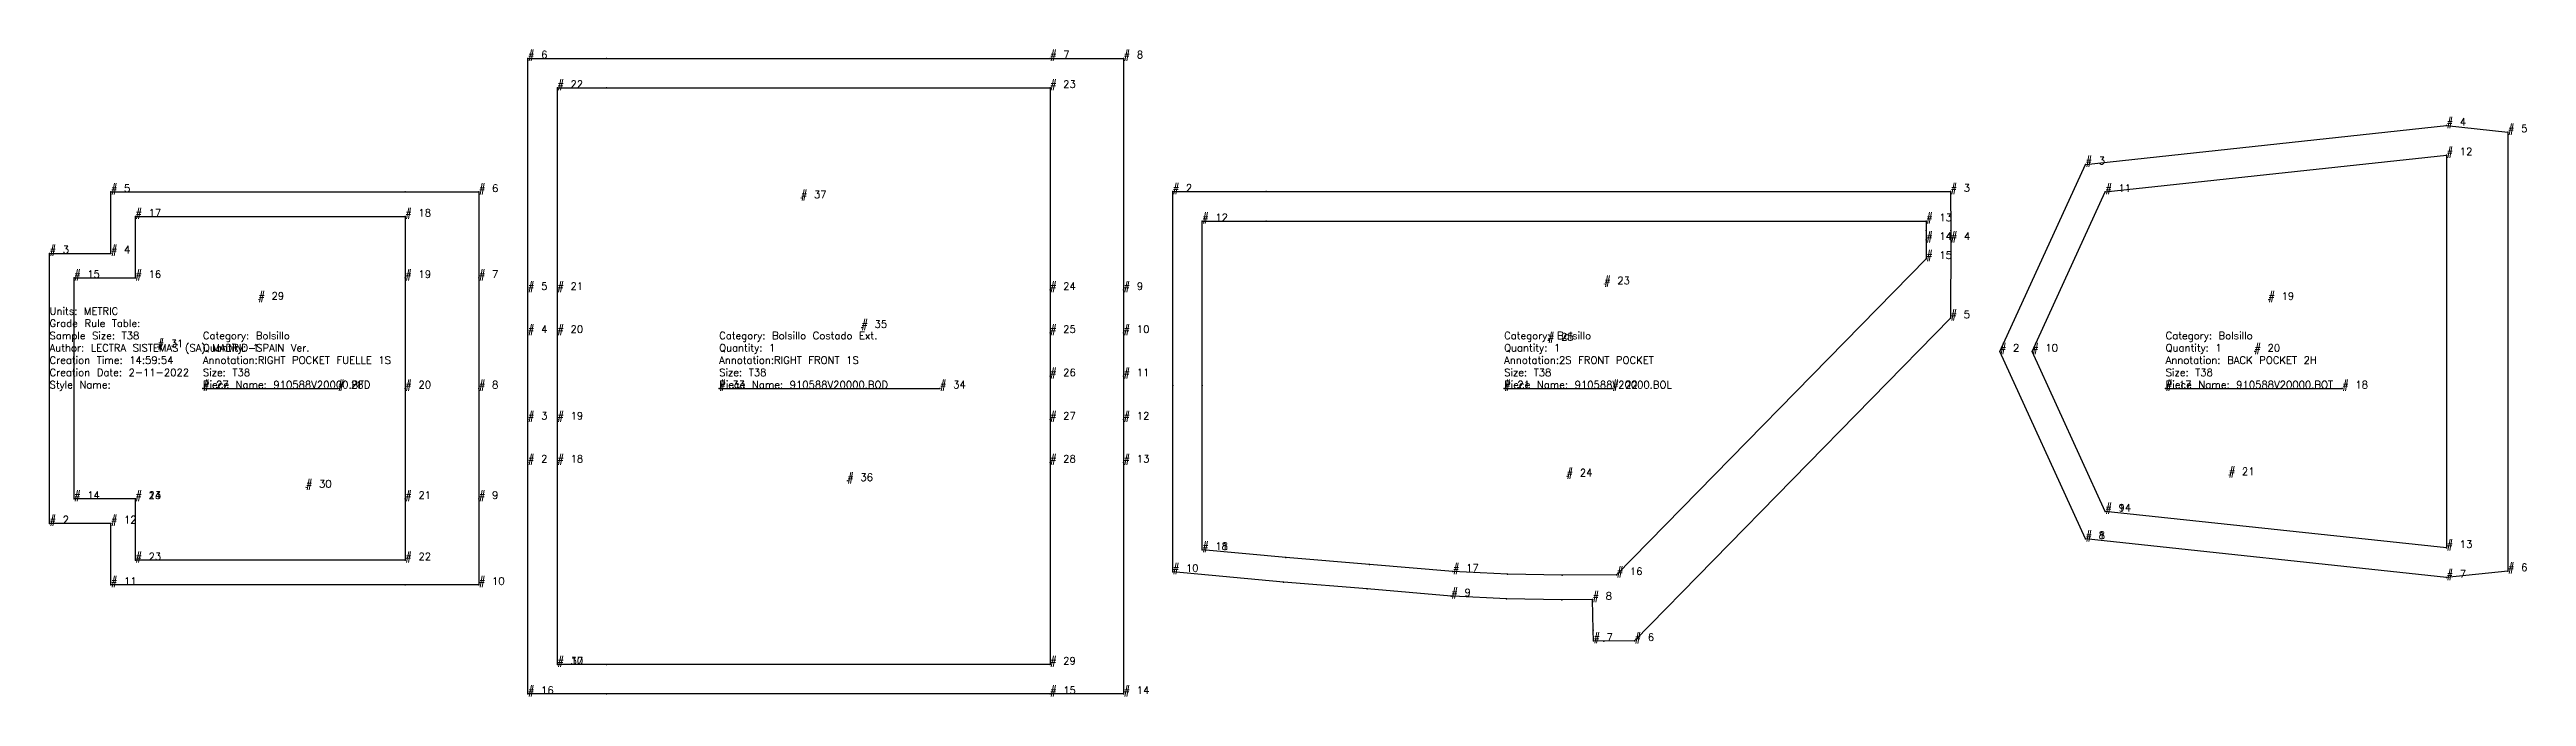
# Model space of a CAD drawing. Extents: x 0 to 8999, y -441 to 372.
# Drawn here: x 0 to 1010, y -126 to 138 of the extents above; entities that cross this region are included whole.
import ezdxf

# ---------------------------------------------------------------- set-up
doc = ezdxf.new("R2010")
doc.units = 0
for name, color, linetype in [('1', 7, 'CONTINUOUS'), ('14', 7, 'CONTINUOUS'), ('15', 7, 'CONTINUOUS'), ('2', 1, 'CONTINUOUS'), ('3', 2, 'CONTINUOUS'), ('4', 3, 'CONTINUOUS'), ('7', 5, 'CONTINUOUS')]:
    doc.layers.add(name, color=color, linetype=linetype)
doc.styles.get("Standard").update_dxf_attribs({"font": 'txt', "bigfont": '   '})

# ---------------------------------------------------------------- blocks, each defined once
blk = doc.blocks.new('910588V20000BFD')
at = {"layer": '1'}
blk.add_lwpolyline([(-37.5, -55), (-62.5, -55), (-62.5, 55), (-37.5, 55), (-37.5, 80), (82.5, 80), (112.5, 80), (112.5, 45), (112.5, 0), (112.5, -45), (112.5, -80), (82.5, -80), (-37.5, -80), (-37.5, -55)], close=True, dxfattribs=at)
at = {"layer": '14'}
blk.add_lwpolyline([(-27.5, -45), (-52.5, -45), (-52.5, 45), (-27.5, 45), (-27.5, 70), (82.5, 70), (82.5, 45), (82.5, 0), (82.5, -45), (82.5, -70), (-27.5, -70), (-27.5, -45)], close=True, dxfattribs=at)
at = {"layer": '2'}
for p in [(-37.5, 80), (112.5, 80), (-27.5, 70), (82.5, 70), (-62.5, 55), (-37.5, 55), (-52.5, 45), (-27.5, 45), (82.5, 45), (112.5, 45), (0, 0), (55, 0), (82.5, 0), (112.5, 0), (-52.5, -45), (-27.5, -45), (-27.5, -45), (82.5, -45), (112.5, -45), (-62.5, -55), (-37.5, -55), (-37.5, -55), (-27.5, -70), (82.5, -70), (-37.5, -80), (112.5, -80)]:
    blk.add_point(p, dxfattribs=at)
at = {"layer": '3'}
for p in [(82.5, 80), (82.5, -80)]:
    blk.add_point(p, dxfattribs=at)
at = {"layer": '4'}
for p in [(82.5, 80, 5), (82.5, 70, 5), (82.5, 45, 5), (112.5, 45, 5), (82.5, -45, 5), (112.5, -45, 5), (82.5, -70, 5), (82.5, -80, 5)]:
    blk.add_point(p, dxfattribs=at)
at = {"layer": '7'}
blk.add_line((0, 0), (55, 0), dxfattribs=at)
at = {"layer": '1'}
for s, p in [('# 5', (-37.5, 80)), ('# 6', (112.5, 80)), ('# 3', (-62.5, 55)), ('# 4', (-37.5, 55)), ('# 7', (112.5, 45)), ('Category: Bolsillo', (0, 20)), ('Annotation:RIGHT POCKET FUELLE 1S', (0, 10)), ('Quantity: 1', (0, 15)), ('Size: T38', (0, 5)), ('Piece Name: 910588V20000.BFD', (0, 0)), ('# 8', (112.5, 0)), ('# 9', (112.5, -45)), ('# 2', (-62.5, -55)), ('# 1', (-37.5, -55)), ('# 12', (-37.5, -55)), ('# 11', (-37.5, -80)), ('# 10', (112.5, -80))]:
    blk.add_text(s, height=3, dxfattribs=at).set_placement(p)
at = {"layer": '14'}
for s, p in [('# 17', (-27.5, 70)), ('# 18', (82.5, 70)), ('# 15', (-52.5, 45)), ('# 16', (-27.5, 45)), ('# 19', (82.5, 45)), ('# 20', (82.5, 0)), ('# 14', (-52.5, -45)), ('# 13', (-27.5, -45)), ('# 24', (-27.5, -45)), ('# 21', (82.5, -45)), ('# 23', (-27.5, -70)), ('# 22', (82.5, -70))]:
    blk.add_text(s, height=3, dxfattribs=at).set_placement(p)
at = {"layer": '15'}
for s, height, p in [('1 Piece', 0.143, (22.64, 36.136)), ('# 29', 3, (22.64, 36.136)), ('# 31', 3, (-18.46, 16.812)), ('Pocket', 0.167, (-18.46, 16.812)), ('Main Fabric', 0.091, (41.982, -40.406)), ('# 30', 3, (41.982, -40.406))]:
    blk.add_text(s, height=height, dxfattribs=at).set_placement(p)
at = {"layer": '7'}
for s, p in [('# 27', (0, 0)), ('# 28', (55, 0))]:
    blk.add_text(s, height=3, dxfattribs=at).set_placement(p)
blk = doc.blocks.new('910588V20000BOD')
at = {"layer": '1'}
blk.add_lwpolyline([(-77.951, -124.504), (-77.951, -30.184), (-77.951, -12.684), (-77.951, 22.62), (-77.951, 40.12), (-77.951, 134.44), (-45.951, 134.44), (134.879, 134.44), (164.879, 134.44), (164.879, 40.12), (164.879, 22.62), (164.879, 4.968), (164.879, -12.684), (164.879, -30.184), (164.879, -124.504), (134.879, -124.504), (-45.951, -124.504), (-77.951, -124.504)], close=True, dxfattribs=at)
at = {"layer": '14'}
blk.add_lwpolyline([(-65.951, -112.504), (-65.951, -30.184), (-65.951, -12.684), (-65.951, 22.62), (-65.951, 40.12), (-65.951, 122.44), (-45.951, 122.44), (134.879, 122.44), (134.879, 40.12), (134.879, 22.62), (134.879, 4.968), (134.879, -12.684), (134.879, -30.184), (134.879, -112.504), (-45.951, -112.504), (-65.951, -112.504)], close=True, dxfattribs=at)
at = {"layer": '2'}
for p in [(-77.951, 134.44), (134.879, 134.44), (164.879, 134.44), (-65.951, 122.44), (134.879, 122.44), (-77.951, 40.12), (-65.951, 40.12), (134.879, 40.12), (164.879, 40.12), (-77.951, 22.62), (-65.951, 22.62), (134.879, 22.62), (164.879, 22.62), (0, 0), (90, 0), (134.879, 4.968), (164.879, 4.968), (-77.951, -12.684), (-65.951, -12.684), (134.879, -12.684), (164.879, -12.684), (-77.951, -30.184), (-65.951, -30.184), (134.879, -30.184), (164.879, -30.184), (-65.951, -112.504), (-65.951, -112.504), (134.879, -112.504), (-77.951, -124.504), (-77.951, -124.504), (134.879, -124.504), (164.879, -124.504)]:
    blk.add_point(p, dxfattribs=at)
at = {"layer": '3'}
for p in [(-45.951, 134.44), (-45.951, 122.44), (-45.951, -112.504), (-45.951, -124.504)]:
    blk.add_point(p, dxfattribs=at)
at = {"layer": '4'}
for p in [(134.879, 134.44, 5), (134.879, 122.44, 5), (-77.951, 40.12, 5), (-65.951, 40.12, 5), (134.879, 40.12, 5), (164.879, 40.12, 5), (-77.951, 22.62, 5), (-65.951, 22.62, 5), (134.879, 22.62, 5), (164.879, 22.62, 5), (-77.951, -12.684, 5), (-65.951, -12.684, 5), (134.879, -12.684, 5), (164.879, -12.684, 5), (-77.951, -30.184, 5), (-65.951, -30.184, 5), (134.879, -30.184, 5), (164.879, -30.184, 5), (134.879, -112.504, 5), (134.879, -124.504, 5)]:
    blk.add_point(p, dxfattribs=at)
at = {"layer": '7'}
blk.add_line((0, 0), (90, 0), dxfattribs=at)
at = {"layer": '1'}
for s, p in [('# 6', (-77.951, 134.44)), ('# 7', (134.879, 134.44)), ('# 8', (164.879, 134.44)), ('# 5', (-77.951, 40.12)), ('# 9', (164.879, 40.12)), ('# 4', (-77.951, 22.62)), ('Category: Bolsillo Costado Ext.', (0, 20)), ('# 10', (164.879, 22.62)), ('Annotation:RIGHT FRONT 1S', (0, 10)), ('Quantity: 1', (0, 15)), ('Size: T38', (0, 5)), ('Piece Name: 910588V20000.BOD', (0, 0)), ('# 11', (164.879, 4.968)), ('# 3', (-77.951, -12.684)), ('# 12', (164.879, -12.684)), ('# 2', (-77.951, -30.184)), ('# 13', (164.879, -30.184)), ('# 1', (-77.951, -124.504)), ('# 16', (-77.951, -124.504)), ('# 15', (134.879, -124.504)), ('# 14', (164.879, -124.504))]:
    blk.add_text(s, height=3, dxfattribs=at).set_placement(p)
at = {"layer": '14'}
for s, p in [('# 22', (-65.951, 122.44)), ('# 23', (134.879, 122.44)), ('# 21', (-65.951, 40.12)), ('# 24', (134.879, 40.12)), ('# 20', (-65.951, 22.62)), ('# 25', (134.879, 22.62)), ('# 26', (134.879, 4.968)), ('# 19', (-65.951, -12.684)), ('# 27', (134.879, -12.684)), ('# 18', (-65.951, -30.184)), ('# 28', (134.879, -30.184)), ('# 17', (-65.951, -112.504)), ('# 30', (-65.951, -112.504)), ('# 29', (134.879, -112.504))]:
    blk.add_text(s, height=3, dxfattribs=at).set_placement(p)
at = {"layer": '15'}
for s, height, p in [('# 37', 3, (33.274, 77.469)), ('1 Piece', 0.143, (33.274, 77.469)), ('Main Fabric', 0.091, (57.968, 24.683)), ('# 35', 3, (57.968, 24.683)), ('Pocket', 0.167, (52.214, -37.744)), ('# 36', 3, (52.214, -37.744))]:
    blk.add_text(s, height=height, dxfattribs=at).set_placement(p)
at = {"layer": '7'}
for s, p in [('# 33', (0, 0)), ('# 34', (90, 0))]:
    blk.add_text(s, height=3, dxfattribs=at).set_placement(p)
blk = doc.blocks.new('910588V20000BOL')
at = {"layer": '1'}
blk.add_lwpolyline([(-135.094, -74.705), (-135.094, 1.178), (-135.094, 80.135), (-96.974, 80.135), (181.98, 80.135), (182.053, 64.33), (182.059, 60.456), (181.961, 28.625), (53.19, -102.874), (40.701, -102.938), (36.417, -102.851), (36.24, -98.569), (36.042, -86.082), (23.554, -86.146), (1.044, -85.689), (-20.851, -84.659), (-21.517, -84.628), (-55.766, -81.659), (-89.896, -78.913), (-135.094, -74.705)], close=True, dxfattribs=at)
at = {"layer": '14'}
blk.add_lwpolyline([(-123.094, -65.779), (-123.094, 1.178), (-123.094, 68.135), (-96.974, 68.135), (172.035, 68.135), (172.053, 64.299), (172.059, 60.463), (172.035, 52.792), (45.884, -76.032), (23.63, -76.146), (1.379, -75.694), (-20.851, -74.652), (-54.932, -71.693), (-89.032, -68.95), (-123.094, -65.779)], close=True, dxfattribs=at)
at = {"layer": '2'}
for p in [(-135.094, 80.135), (181.98, 80.135), (-123.094, 68.135), (172.035, 68.135), (172.035, 52.792), (172.059, 60.463), (182.059, 60.456), (181.961, 28.625), (0, 0), (44.017, 0), (-123.094, -65.779), (-123.094, -65.779), (-135.094, -74.705), (-135.094, -74.705), (-20.851, -74.652), (45.884, -76.032), (-21.517, -84.628), (36.042, -86.082), (36.417, -102.851), (53.19, -102.874)]:
    blk.add_point(p, dxfattribs=at)
at = {"layer": '3'}
for p in [(-96.974, 80.135), (-96.974, 68.135), (172.053, 64.299), (182.053, 64.33), (-135.094, 1.178), (-123.094, 1.178), (-89.032, -68.95), (-89.896, -78.913), (-54.932, -71.693), (1.379, -75.694), (23.63, -76.146), (-55.766, -81.659), (-20.851, -84.659), (1.044, -85.689), (23.554, -86.146), (36.24, -98.569), (40.701, -102.938)]:
    blk.add_point(p, dxfattribs=at)
at = {"layer": '4'}
for p in [(172.059, 60.463, 5), (182.059, 60.456, 5), (-20.851, -74.652, 5), (-20.851, -84.659, 5), (36.042, -86.082, 5), (36.417, -102.851, 5)]:
    blk.add_point(p, dxfattribs=at)
at = {"layer": '7'}
blk.add_line((0, 0), (44.017, 0), dxfattribs=at)
at = {"layer": '1'}
for s, p in [('# 2', (-135.094, 80.135)), ('# 3', (181.98, 80.135)), ('# 4', (182.059, 60.456)), ('# 5', (181.961, 28.625)), ('Category: Bolsillo', (0, 20)), ('Annotation:2S FRONT POCKET', (0, 10)), ('Quantity: 1', (0, 15)), ('Size: T38', (0, 5)), ('Piece Name: 910588V20000.BOL', (0, 0)), ('# 1', (-135.094, -74.705)), ('# 10', (-135.094, -74.705)), ('# 9', (-21.517, -84.628)), ('# 8', (36.042, -86.082)), ('# 7', (36.417, -102.851)), ('# 6', (53.19, -102.874))]:
    blk.add_text(s, height=3, dxfattribs=at).set_placement(p)
at = {"layer": '14'}
for s, p in [('# 12', (-123.094, 68.135)), ('# 13', (172.035, 68.135)), ('# 14', (172.059, 60.463)), ('# 15', (172.035, 52.792)), ('# 11', (-123.094, -65.779)), ('# 18', (-123.094, -65.779)), ('# 17', (-20.851, -74.652)), ('# 16', (45.884, -76.032))]:
    blk.add_text(s, height=3, dxfattribs=at).set_placement(p)
at = {"layer": '15'}
for s, height, p in [('2 Pieces', 0.125, (40.76, 42.404)), ('# 23', 3, (40.76, 42.404)), ('# 25', 3, (17.857, 19.5)), ('Pocket', 0.167, (17.857, 19.5)), ('Main Fabric', 0.091, (25.491, -35.849)), ('# 24', 3, (25.491, -35.849))]:
    blk.add_text(s, height=height, dxfattribs=at).set_placement(p)
at = {"layer": '7'}
for s, p in [('# 21', (0, 0)), ('# 22', (44.017, 0))]:
    blk.add_text(s, height=3, dxfattribs=at).set_placement(p)
blk = doc.blocks.new('910588V20000BOT')
at = {"layer": '1'}
blk.add_lwpolyline([(-32.666, -61.331), (-67.607, 14.962), (-32.666, 91.254), (114.517, 107.018), (139.517, 104.34), (139.516, -74.418), (114.516, -77.096), (-32.666, -61.331)], close=True, dxfattribs=at)
at = {"layer": '14'}
blk.add_lwpolyline([(-24.599, -50.126), (-54.409, 14.962), (-24.599, 80.049), (114.517, 94.949), (114.516, -65.027), (-24.599, -50.126)], close=True, dxfattribs=at)
at = {"layer": '2'}
for p in [(114.517, 107.018), (139.517, 104.34), (-32.666, 91.254), (114.517, 94.949), (-24.599, 80.049), (-67.607, 14.962), (-54.409, 14.962), (0, 0), (71.983, 0), (-24.599, -50.126), (-24.599, -50.126), (-32.666, -61.331), (-32.666, -61.331), (114.516, -65.027), (114.516, -77.096), (139.516, -74.418)]:
    blk.add_point(p, dxfattribs=at)
at = {"layer": '4'}
for p in [(114.517, 107.018, 5), (114.517, 94.949, 5), (114.516, -65.027, 5), (114.516, -77.096, 5)]:
    blk.add_point(p, dxfattribs=at)
at = {"layer": '7'}
blk.add_line((0, 0), (71.983, 0), dxfattribs=at)
at = {"layer": '1'}
for s, p in [('# 4', (114.517, 107.018)), ('# 5', (139.517, 104.34)), ('# 3', (-32.666, 91.254)), ('Category: Bolsillo', (0, 20)), ('# 2', (-67.607, 14.962)), ('Annotation: BACK POCKET 2H', (0, 10)), ('Quantity: 1', (0, 15)), ('Size: T38', (0, 5)), ('Piece Name: 910588V20000.BOT', (0, 0)), ('# 1', (-32.666, -61.331)), ('# 8', (-32.666, -61.331)), ('# 7', (114.516, -77.096)), ('# 6', (139.516, -74.418))]:
    blk.add_text(s, height=3, dxfattribs=at).set_placement(p)
at = {"layer": '14'}
for s, p in [('# 12', (114.517, 94.949)), ('# 11', (-24.599, 80.049)), ('# 10', (-54.409, 14.962)), ('# 9', (-24.599, -50.126)), ('# 14', (-24.599, -50.126)), ('# 13', (114.516, -65.027))]:
    blk.add_text(s, height=3, dxfattribs=at).set_placement(p)
at = {"layer": '15'}
for s, height, p in [('Main Fabric', 0.093, (41.878, 36.104)), ('# 19', 3, (41.878, 36.104)), ('Pocket', 0.17, (36.166, 14.957)), ('# 20', 3, (36.166, 14.957)), ('2 Pieces', 0.128, (25.713, -35.304)), ('# 21', 3, (25.713, -35.304))]:
    blk.add_text(s, height=height, dxfattribs=at).set_placement(p)
at = {"layer": '7'}
for s, p in [('# 17', (0, 0)), ('# 18', (71.983, 0))]:
    blk.add_text(s, height=3, dxfattribs=at).set_placement(p)

msp = doc.modelspace()

# ---------------------------------------------------------------- block references
at = {"layer": '1'}
for name, p in [('910588V20000BOD', (272.951, 0)), ('910588V20000BOT', (862.591, 0)), ('910588V20000BFD', (62.5, 0)), ('910588V20000BOL', (592.924, 0))]:
    msp.add_blockref(name, p, dxfattribs=at)

# ---------------------------------------------------------------- texts
for s, p in [('Units: METRIC', (0, 30)), ('Grade Rule Table:', (0, 25)), ('Sample Size: T38', (0, 20)), ('Author: LECTRA SISTEMAS (SA) MADRID-SPAIN Ver.', (0, 15)), ('Creation Time: 14:59:54', (0, 10)), ('Creation Date: 2-11-2022', (0, 5)), ('Style Name:', (0, 0))]:
    msp.add_text(s, height=3, dxfattribs=at).set_placement(p)

doc.saveas('drawing.dxf')
